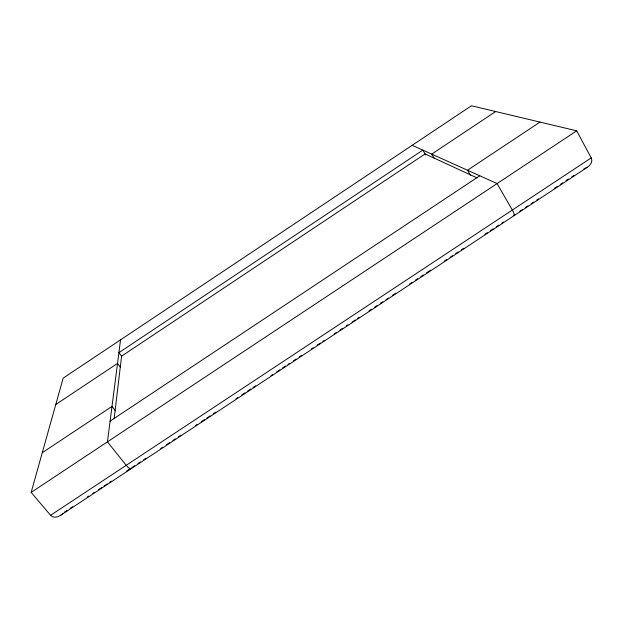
<?xml version="1.0" encoding="UTF-8"?>
<svg xmlns="http://www.w3.org/2000/svg" width="623" height="623" viewBox="0 0 623 623"><rect width="100%" height="100%" fill="white"/><g stroke="black" fill="none" stroke-linecap="round" stroke-linejoin="round"><path stroke-width="0.93" d="M114.165 418.524L121.586 356.154L425.096 153.928L477.163 177.952M120.558 339.831L107.436 441.839L126.212 465.311A8.551 2.414 57.4 0 0 131.515 467.811M31.15 492.404L63.164 378.122L471.44 105.77L576.703 130.814L591.196 157.892L591.85 160.329L591.336 162.891L589.716 165.321L587.154 167.369L61.046 515.034L58.11 516.631L55.206 517.23L52.612 516.771L50.595 515.299L31.15 492.404L576.703 130.814M61.046 515.034L63.055 513.22M55.758 404.545L117.529 363.404L120.441 367.181M495.659 111.533L431.731 154.122L434.192 158.273M42.263 452.719L112 406.398L115.52 410.884M540.001 122.085L467.499 170.243L470.42 175.242M110.107 421.125L479.78 175.779M50.595 515.299L591.196 157.892M64.535 512.083L66.957 510.478M70.181 508.345L72.603 506.748M87.134 497.146L88.746 496.079M92.78 493.416L94.392 492.349M98.426 489.678L101.658 487.544M104.08 485.948L107.304 483.814M109.726 482.218L111.338 481.151M126.671 471.011L129.093 469.415M132.325 467.281L134.755 465.669M138.002 463.528L140.432 461.923M143.672 459.782L146.109 458.17M160.695 448.529L162.315 447.462M166.372 444.783L169.612 442.642M172.851 440.5L175.281 438.888M178.528 436.746L180.958 435.142M195.544 425.501L197.172 424.427M201.221 421.748L204.461 419.606M206.898 418.002L210.138 415.86M213.378 413.711L215.807 412.107M236.07 398.712L237.698 397.645M241.747 394.966L244.987 392.825M247.424 391.221L250.664 389.071M253.094 387.467L255.523 385.863M270.927 375.685L272.547 374.61M276.596 371.931L279.844 369.789M282.274 368.185L285.513 366.044M287.951 364.432L289.57 363.365M293.62 360.686L296.05 359.082M299.297 356.932L301.727 355.328M311.453 348.903L313.073 347.829M317.13 345.15L320.37 343.008M322.8 341.404L324.419 340.329M334.146 333.905L336.576 332.293M339.823 330.151L342.253 328.547M346.302 325.868L347.93 324.793M351.979 322.122L355.219 319.973M357.657 318.369L359.276 317.294M369.003 310.869L371.433 309.265M374.672 307.123L377.102 305.511M380.349 303.37L382.779 301.766M386.019 299.624L388.456 298.012M392.506 295.333L395.745 293.192M409.529 284.088L411.959 282.484M415.198 280.334L417.636 278.73M420.875 276.589L423.305 274.984M426.545 272.835L430.602 270.164M444.378 261.053L446.808 259.448M450.055 257.307L452.485 255.695M455.725 253.553L458.162 251.949M461.402 249.807L463.831 248.195M484.904 234.271L487.334 232.667M490.581 230.526L493.011 228.914M496.251 226.772L498.688 225.168M501.928 223.026L503.548 221.952M513.274 215.527L514.902 214.452M519.769 211.236L522.206 209.624M525.454 207.475L527.891 205.87M531.139 203.721L533.568 202.109M536.816 199.967L538.443 198.893M554.68 188.162L557.118 186.55M560.365 184.408L562.803 182.796M566.05 180.647L568.48 179.042M571.727 176.893L574.165 175.281M583.907 168.849L587.154 167.369M412.169 145.307L497.092 183.583L512.324 210.037A8.699 1.783 55.7 0 1 514.045 215.683M121.812 356.449L118.907 352.665L422.815 150.096L425.782 155.08"/></g></svg>
